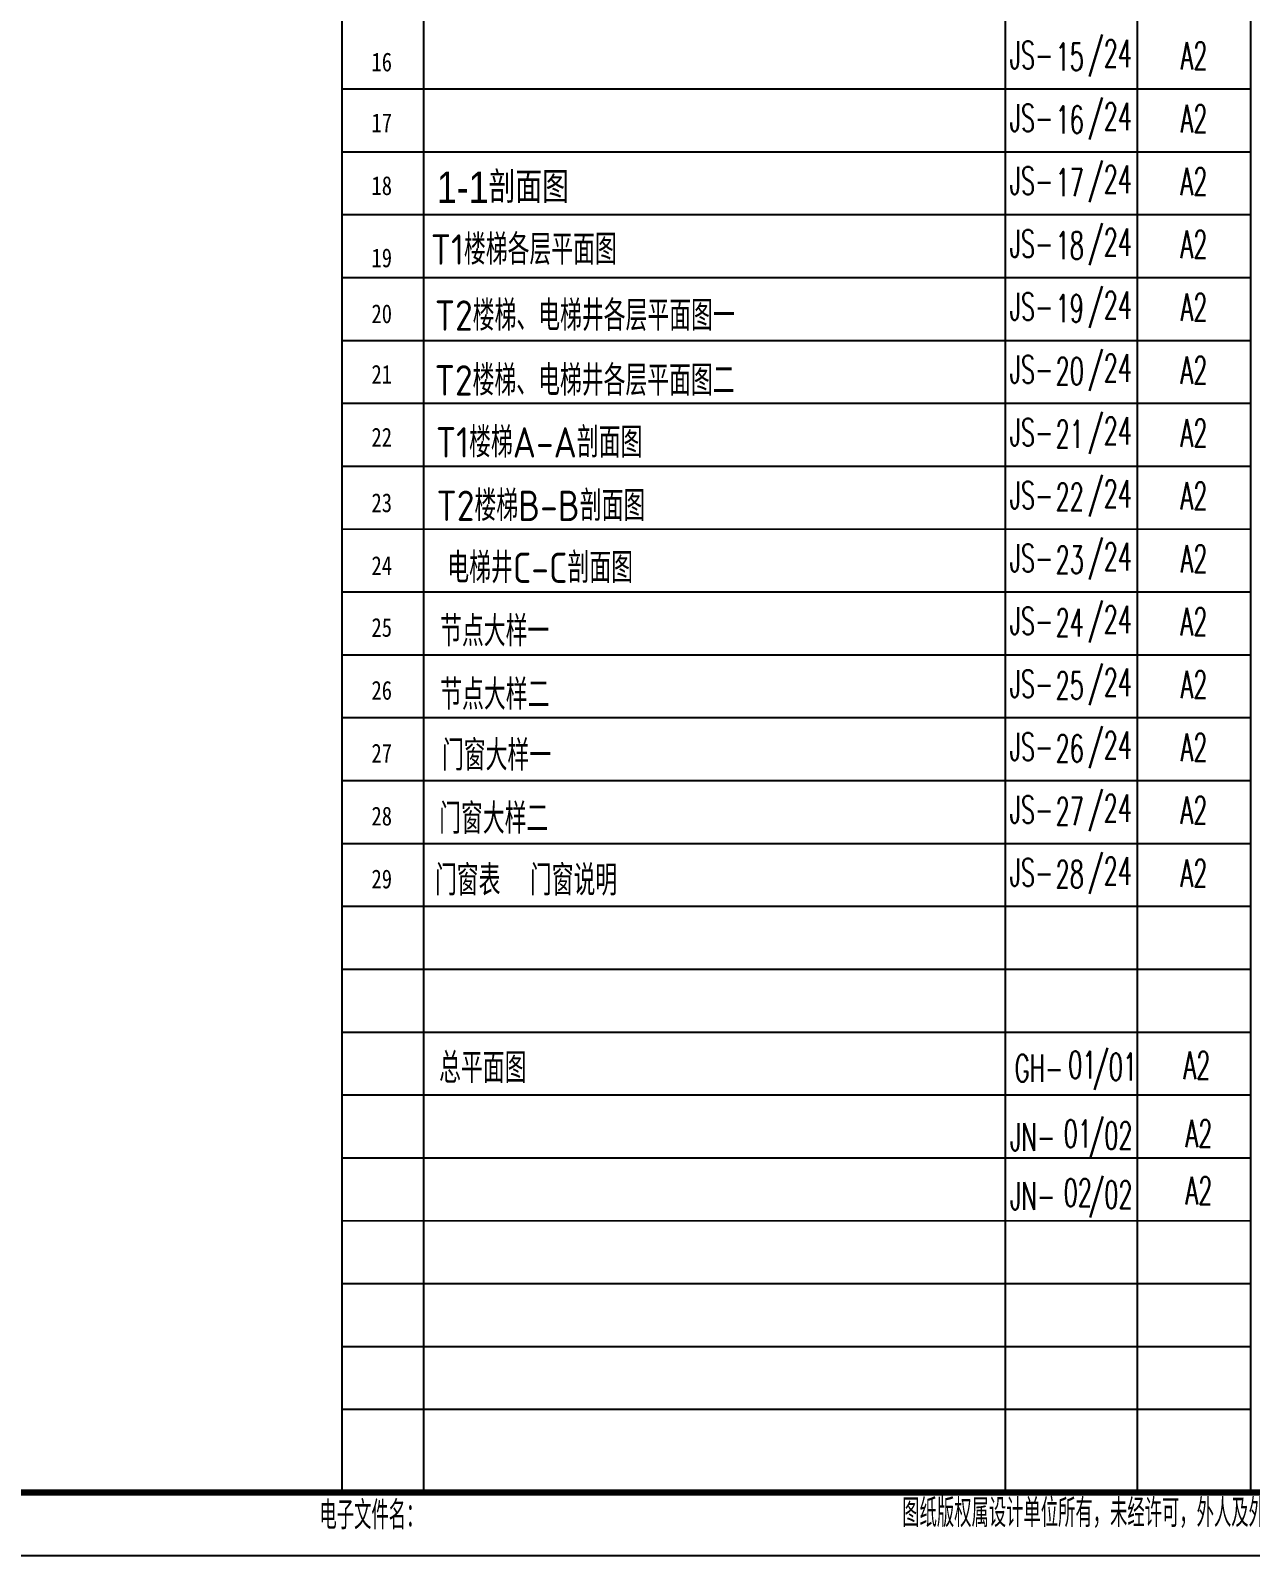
# Model space of a CAD drawing. Extents: x -1041549 to 749950, y -354245 to 17554.
# Drawn here: x -917933 to -898533, y -142340 to -118087 of the extents above; entities that cross this region are included whole.
import ezdxf

# ---------------------------------------------------------------- set-up
doc = ezdxf.new("R2010")
doc.units = 0
doc.header["$LTSCALE"] = 1000
doc.header["$MEASUREMENT"] = 0
for name, color, linetype in [('13', 13, 'Continuous'), ('14', 1, 'Continuous'), ('PUB_TEXT', 7, 'Continuous'), ('PUB_TITLE', 4, 'Continuous')]:
    doc.layers.add(name, color=color, linetype=linetype)
doc.styles.add('-宋体', font='', dxfattribs={"width": 0.8})
doc.styles.add('_HZTXT', font='gs_txt.shx', dxfattribs={"width": 0.8, "bigfont": 'HZTXT.shx'})
doc.styles.add('hztxt', font='romand_pkpm', dxfattribs={"bigfont": 'gbcbig'})
doc.styles.get("Standard").update_dxf_attribs({"font": 'gbenor.shx', "bigfont": 'gbcbig.shx'})
doc.styles.add('天正', font='SIMPLEX', dxfattribs={"width": 0.8, "bigfont": 'HZTXT'})
doc.styles.get('-宋体').set_extended_font_data('SimSun')

# ---------------------------------------------------------------- blocks, each defined once
blk = doc.blocks.new('TUQ')
at = {"layer": '14', "style": 'hztxt', "width": 0.85}
for s, p in [('电子文件名：', (-24105, -584)), ('图纸版权属设计单位所有，未经许可，外人及外单位不得翻印复制作为其他工程之用。', (-14838, -548))]:
    blk.add_text(s, height=450, rotation=359.9997, dxfattribs=at).set_placement(p)
blk = doc.blocks.new('A$Cbd60066c')
at = {"layer": 'PUB_TITLE', "style": '天正', "width": 0.6}
for s, p in [('JS-', (0, 124)), ('/24', (1249, 146))]:
    blk.add_text(s, height=436.7, dxfattribs=at).set_placement(p)

msp = doc.modelspace()

# ---------------------------------------------------------------- linework, layer by layer
at = {"layer": '13', "color": 7}
for p, q in [((-898533.1, -119020.7), (-912983.1, -119020.4)), ((-898533.1, -120020.7), (-912983.1, -120020.4)), ((-898533.1, -121020.3), (-912983.1, -121020.1)), ((-898533.1, -122020.4), (-912983.1, -122020.1)), ((-898533.1, -123020.4), (-912983.1, -123020.2)), ((-898533.1, -124020.4), (-912983.1, -124020.2)), ((-898533.1, -125020.4), (-912983.1, -125020.2)), ((-898533.1, -126020.5), (-912983.1, -126020.2)), ((-898533.1, -127020.5), (-912983.1, -127020.2)), ((-898533.1, -128020.5), (-912983.1, -128020.3)), ((-898533.1, -129020.5), (-912983.1, -129020.3)), ((-898533.1, -130020.6), (-912983.1, -130020.3)), ((-898533.1, -131020.6), (-912983.1, -131020.3)), ((-898533.1, -132020.6), (-912983.1, -132020.4)), ((-898533.1, -133020.6), (-912983.1, -133020.4)), ((-898533.1, -134020.7), (-912983.1, -134020.4)), ((-898533.1, -135020.6), (-912983.1, -135020.4)), ((-898533.1, -136020.6), (-912983.1, -136020.4)), ((-898533.1, -137020.7), (-912983.1, -137020.4)), ((-898533.1, -138020.7), (-912983.1, -138020.4)), ((-898533.1, -139020.7), (-912983.1, -139020.5)), ((-898533.1, -140020.7), (-912983.1, -140020.5))]:
    msp.add_line(p, q, dxfattribs=at)
at = {"layer": 'PUB_TITLE', "color": 0}
for p, q in [((-912983.1, -101340.5), (-912983.1, -141340.5)), ((-911683, -101340.5), (-911683, -141340.5)), ((-902433, -101340.7), (-902433, -141340.7)), ((-900332.8, -101340.7), (-900332.8, -141340.7)), ((-898533.1, -101340.7), (-898533.1, -141340.7))]:
    msp.add_line(p, q, dxfattribs=at)
at = {"layer": 'PUB_TITLE'}
msp.add_lwpolyline([(-947633.1, -142340.5), (-888233.1, -142340.5), (-888233.1, -100340.5), (-947633.1, -100340.5)], close=True, dxfattribs=at)
at = {"layer": 'PUB_TITLE', "const_width": 100}
msp.add_lwpolyline([(-945133.1, -141340.5), (-889233.1, -141340.5), (-889233.1, -101340.5), (-945133.1, -101340.5)], close=True, dxfattribs=at)

# ---------------------------------------------------------------- block references
for p in [(-902363.2, -118818.7), (-902363.2, -119818.7), (-902363.3, -120818.3), (-902363.3, -121818.4), (-902363.2, -122818.4), (-902363.3, -123818.4), (-902363.3, -124818.4), (-902363.4, -125818.5), (-902363.2, -126818.5), (-902363.4, -127818.5), (-902363.2, -128818.5), (-902363.2, -129818.6), (-902363.5, -130818.6), (-902363.5, -131818.6)]:
    msp.add_blockref('A$Cbd60066c', p)
at = {"layer": '14'}
msp.add_blockref('TUQ', (-889233.1, -141340.5), dxfattribs=at)

# ---------------------------------------------------------------- texts
at = {"color": 7, "style": '-宋体', "width": 0.8}
for s, p in [('16', (-912510.7, -118737.4)), ('17', (-912510.7, -119703.9)), ('18', (-912510.7, -120703.6)), ('19', (-912510.7, -121852.2)), ('20', (-912510.7, -122741.3)), ('21', (-912510.7, -123704.8)), ('22', (-912510.7, -124704.8)), ('23', (-912510.7, -125747.5)), ('24', (-912510.7, -126747.5)), ('25', (-912510.7, -127730.4)), ('26', (-912510.7, -128730.4)), ('27', (-912510.7, -129730.4)), ('28', (-912510.6, -130730.4)), ('29', (-912510.7, -131730.5))]:
    msp.add_text(s, height=300, dxfattribs=at).set_placement(p)
at = {"layer": '13', "color": 7, "style": '_HZTXT', "width": 0.85}
msp.add_text('1-1剖面图', height=500, dxfattribs=at).set_placement((-911470, -120830.2))
at = {"layer": 'PUB_TEXT'}
for s, p in [('T1楼梯各层平面图', (-911569.5, -121811.2)), ('T2楼梯、电梯井各层平面图一', (-911505.3, -122861.8)), ('T2楼梯、电梯井各层平面图二', (-911507.3, -123892.7)), ('T1楼梯A-A剖面图', (-911488, -124878.3)), ('T2楼梯B-B剖面图', (-911477.6, -125887.2)), ('电梯井C-C剖面图', (-911306.1, -126872.9)), ('节点大样一', (-911419.4, -127881.8)), ('节点大样二', (-911417.5, -128890.6)), ('门窗大样一', (-911390.7, -129856.9)), ('门窗大样二', (-911434.8, -130862.4)), ('门窗表', (-911501.5, -131843)), ('门窗说明', (-909992.1, -131843)), ('总平面图', (-911434.8, -134827.8))]:
    msp.add_text(s, height=482.27, dxfattribs=at).set_placement(p)
at = {"layer": 'PUB_TITLE', "style": '天正', "width": 0.6}
for s, p in [('15', (-901632.3, -118723.4)), ('A2', (-899644.1, -118706.8)), ('16', (-901632.3, -119723.4)), ('A2', (-899644.1, -119706.8)), ('17', (-901632.4, -120723.1)), ('A2', (-899644.2, -120706.5)), ('18', (-901632.4, -121723.1)), ('A2', (-899644.2, -121706.5)), ('19', (-901632.3, -122723.2)), ('A2', (-899644.1, -122706.6)), ('20', (-901632.4, -123723.2)), ('A2', (-899644.2, -123706.6)), ('21', (-901632.5, -124723.2)), ('A2', (-899644.2, -124706.6)), ('22', (-901632.5, -125723.2)), ('A2', (-899644.2, -125706.6)), ('23', (-901632.3, -126723.2)), ('A2', (-899644.1, -126706.6)), ('24', (-901632.5, -127723.3)), ('A2', (-899644.3, -127706.7)), ('25', (-901632.3, -128723.3)), ('A2', (-899644.1, -128706.7)), ('A2', (-899644.1, -129706.7)), ('26', (-901632.3, -129723.3)), ('27', (-901632.6, -130723.3)), ('A2', (-899644.3, -130706.7)), ('28', (-901632.6, -131723.4)), ('A2', (-899644.4, -131706.8)), ('01', (-901432.2, -134756.4)), ('/01', (-901033.7, -134788)), ('A2', (-899598.8, -134763.4)), ('GH-', (-902282.9, -134809.4)), ('JN-', (-902354.6, -135902.1)), ('01', (-901503.9, -135849.1)), ('/02', (-901105.4, -135880.7)), ('A2', (-899567, -135848)), ('/02', (-901105.4, -136819.9)), ('JN-', (-902354.6, -136841.3)), ('02', (-901503.9, -136788.4)), ('A2', (-899567, -136756.7))]:
    msp.add_text(s, height=436.67, dxfattribs=at).set_placement(p)

doc.saveas('drawing.dxf')
